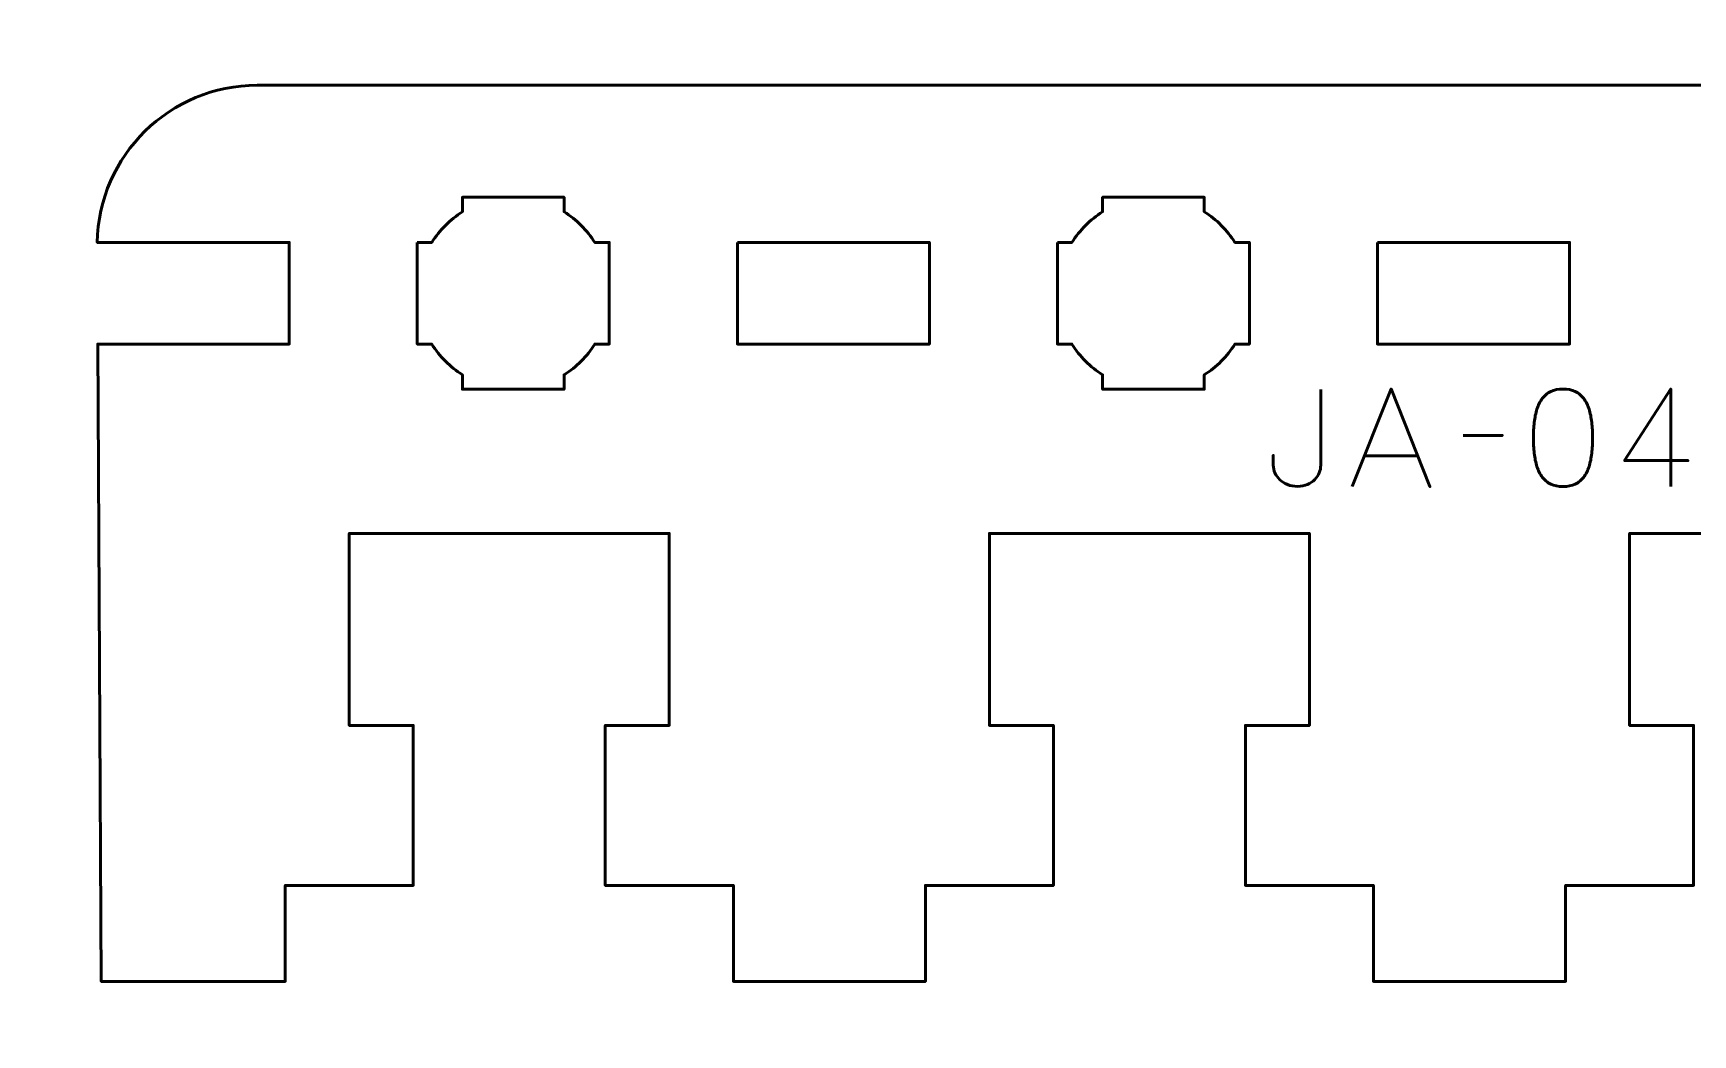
# Model space of a CAD drawing. Header units: centimetres. Extents: x -21 to 0, y -29.7 to 0.
# Drawn here: x -10.5 to -5.31, y -9.82 to -6.69 of the extents above; entities that cross this region are included whole.
import ezdxf

# ---------------------------------------------------------------- set-up
doc = ezdxf.new("R2010")
doc.units = ezdxf.units.CM
doc.header["$MEASUREMENT"] = 0
doc.layers.add('Layer 1', color=7, linetype='Continuous')

msp = doc.modelspace()

# ---------------------------------------------------------------- linework, layer by layer
at = {"layer": 'Layer 1', "color": 1, "lineweight": 53}
msp.add_open_spline([(-21.00003, -29.19995), (-21.00003, -29.19995), (-21.00003, -3.49992), (-21.00003, -3.49992), (-21.00003, -3.49992), (-21.00003, -3.41709), (-20.93286, -3.34992), (-20.85003, -3.34992), (-20.85003, -3.34992), (-20.7672, -3.34992), (-20.70003, -3.28275), (-20.70003, -3.19992), (-20.70003, -3.19992), (-20.70003, -3.11709), (-20.7672, -3.04992), (-20.85003, -3.04992), (-20.85003, -3.04992), (-20.93286, -3.04992), (-21.00003, -2.98275), (-21.00003, -2.89992), (-21.00003, -2.89992), (-21.00003, -2.81709), (-20.93286, -2.74992), (-20.85003, -2.74992), (-20.85003, -2.74992), (-20.7672, -2.74992), (-20.70003, -2.68275), (-20.70003, -2.59992), (-20.70003, -2.59992), (-20.70003, -2.51709), (-20.7672, -2.44992), (-20.85003, -2.44992), (-20.85003, -2.44992), (-20.93286, -2.44992), (-21.00003, -2.38275), (-21.00003, -2.29992), (-21.00003, -2.29992), (-21.00003, -2.21709), (-20.93286, -2.14992), (-20.85003, -2.14992), (-20.85003, -2.14992), (-20.7672, -2.14992), (-20.70003, -2.08275), (-20.70003, -1.99992), (-20.70003, -1.99992), (-20.70003, -1.91709), (-20.7672, -1.84992), (-20.85003, -1.84992), (-20.85003, -1.84992), (-20.93286, -1.84992), (-21.00003, -1.78275), (-21.00003, -1.69992), (-21.00003, -1.69992), (-21.00003, -1.61709), (-20.93286, -1.54992), (-20.85003, -1.54992), (-20.85003, -1.54992), (-20.7672, -1.54992), (-20.70003, -1.48275), (-20.70003, -1.39992), (-20.70003, -1.39992), (-20.70003, -1.31709), (-20.7672, -1.24992), (-20.85003, -1.24992), (-20.85003, -1.24992), (-20.93286, -1.24992), (-21.00003, -1.18275), (-21.00003, -1.09992), (-21.00003, -1.09992), (-21.00003, -1.09992), (-21.00003, -0.49992), (-21.00003, -0.49992), (-21.00003, -0.49992), (-21.00003, -0.22295), (-20.77694, 0.00004), (-20.49994, 0.00004), (-20.49994, 0.00004), (-20.49994, 0.00004), (-0.50008, 0.00004), (-0.50008, 0.00004), (-0.50008, 0.00004), (-0.22294, 0.00004), (0.00002, -0.22295), (0.00002, -0.49992), (0.00002, -0.49992), (0.00002, -0.49992), (0.00002, -29.19995), (0.00002, -29.19995), (0.00002, -29.19995), (0.00002, -29.47695), (-0.22294, -29.70004), (-0.50008, -29.70004), (-0.50008, -29.70004), (-0.50008, -29.70004), (-20.49994, -29.70004), (-20.49994, -29.70004), (-20.49994, -29.70004), (-20.77694, -29.70004), (-21.00003, -29.47695), (-21.00003, -29.19995)], degree=3, knots=[0, 0, 0, 0, 0.04, 0.04, 0.04, 0.04, 0.08, 0.08, 0.08, 0.08, 0.12, 0.12, 0.12, 0.12, 0.16, 0.16, 0.16, 0.16, 0.2, 0.2, 0.2, 0.2, 0.24, 0.24, 0.24, 0.24, 0.28, 0.28, 0.28, 0.28, 0.32, 0.32, 0.32, 0.32, 0.36, 0.36, 0.36, 0.36, 0.4, 0.4, 0.4, 0.4, 0.44, 0.44, 0.44, 0.44, 0.48, 0.48, 0.48, 0.48, 0.52, 0.52, 0.52, 0.52, 0.56, 0.56, 0.56, 0.56, 0.6, 0.6, 0.6, 0.6, 0.64, 0.64, 0.64, 0.64, 0.68, 0.68, 0.68, 0.68, 0.72, 0.72, 0.72, 0.72, 0.76, 0.76, 0.76, 0.76, 0.8, 0.8, 0.8, 0.8, 0.84, 0.84, 0.84, 0.84, 0.88, 0.88, 0.88, 0.88, 0.92, 0.92, 0.92, 0.92, 0.96, 0.96, 0.96, 0.96, 1, 1, 1, 1], dxfattribs=at)
at = {"layer": 'Layer 1', "lineweight": 53}
for points, knots in [([(-2.20006, -6.85), (-1.9269, -6.85), (-1.70484, -7.0692), (-1.70017, -7.34125), (-1.70017, -7.34125), (-1.70017, -7.34125), (-2.30006, -7.34125), (-2.30006, -7.34125), (-2.30006, -7.34125), (-2.30006, -7.34125), (-2.30006, -7.65875), (-2.30006, -7.65875), (-2.30006, -7.65875), (-2.30006, -7.65875), (-1.70006, -7.65875), (-1.70006, -7.65875), (-1.70006, -7.65875), (-1.70006, -7.65875), (-1.70006, -9.35001), (-1.70006, -9.35001), (-1.70006, -9.35001), (-1.70006, -9.35001), (-1.70006, -9.35), (-1.70006, -9.35), (-1.70006, -9.35), (-1.70006, -9.35), (-1.70006, -9.65), (-1.70006, -9.65), (-1.70006, -9.65), (-1.70006, -9.65), (-2.31256, -9.65), (-2.31256, -9.65), (-2.31256, -9.65), (-2.31256, -9.65), (-2.31256, -9.35), (-2.31256, -9.35), (-2.31256, -9.35), (-3.23025, -9.35001), (-1.90314, -9.34999), (-2.71256, -9.35001), (-2.71256, -9.35001), (-2.71256, -9.35001), (-2.71256, -8.85), (-2.71256, -8.85), (-2.71256, -8.85), (-2.71256, -8.85), (-2.51256, -8.84999), (-2.51256, -8.84999), (-2.51256, -8.84999), (-2.51256, -8.84999), (-2.51256, -8.25), (-2.51256, -8.25), (-2.51256, -8.25), (-2.89589, -8.25), (-3.12923, -8.25), (-3.51256, -8.25), (-3.51256, -8.25), (-3.51256, -8.25), (-3.51256, -8.84999), (-3.51256, -8.84999), (-3.51256, -8.84999), (-3.51256, -8.84999), (-3.31256, -8.85), (-3.31256, -8.85), (-3.31256, -8.85), (-3.31256, -8.85), (-3.31256, -9.35), (-3.31256, -9.35), (-3.31256, -9.35), (-3.31256, -9.35), (-3.71256, -9.35), (-3.71256, -9.35), (-3.71256, -9.35), (-3.71256, -9.35), (-3.71256, -9.65), (-3.71256, -9.65), (-3.71256, -9.65), (-3.71256, -9.65), (-4.31256, -9.65), (-4.31256, -9.65), (-4.31256, -9.65), (-4.31256, -9.65), (-4.31256, -9.35), (-4.31256, -9.35), (-4.31256, -9.35), (-4.31256, -9.35), (-4.71256, -9.35), (-4.71256, -9.35), (-4.71256, -9.35), (-4.71256, -9.35), (-4.71256, -8.85), (-4.71256, -8.85), (-4.71256, -8.85), (-4.71256, -8.85), (-4.51256, -8.84999), (-4.51256, -8.84999), (-4.51256, -8.84999), (-4.51256, -8.84999), (-4.51256, -8.25), (-4.51256, -8.25), (-4.51256, -8.25), (-4.89589, -8.25), (-5.12923, -8.25), (-5.51256, -8.25), (-5.51256, -8.25), (-5.51256, -8.25), (-5.51256, -8.84999), (-5.51256, -8.84999), (-5.51256, -8.84999), (-5.51256, -8.84999), (-5.31256, -8.85), (-5.31256, -8.85), (-5.31256, -8.85), (-5.31256, -8.85), (-5.31256, -9.35001), (-5.31256, -9.35001), (-5.31256, -9.35001), (-5.31256, -9.35001), (-5.71256, -9.35), (-5.71256, -9.35), (-5.71256, -9.35), (-5.71256, -9.35), (-5.71256, -9.65), (-5.71256, -9.65), (-5.71256, -9.65), (-5.71256, -9.65), (-6.31256, -9.65), (-6.31256, -9.65), (-6.31256, -9.65), (-6.31256, -9.65), (-6.31256, -9.35), (-6.31256, -9.35), (-6.31256, -9.35), (-6.31256, -9.35), (-6.71256, -9.35), (-6.71256, -9.35), (-6.71256, -9.35), (-6.71256, -9.35), (-6.71256, -8.85), (-6.71256, -8.85), (-6.71256, -8.85), (-6.71256, -8.85), (-6.51256, -8.84999), (-6.51256, -8.84999), (-6.51256, -8.84999), (-6.51256, -8.84999), (-6.51256, -8.25), (-6.51256, -8.25), (-6.51256, -8.25), (-6.89589, -8.25), (-7.12923, -8.25), (-7.51256, -8.25), (-7.51256, -8.25), (-7.51256, -8.25), (-7.51256, -8.84999), (-7.51256, -8.84999), (-7.51256, -8.84999), (-7.51256, -8.84999), (-7.31256, -8.85), (-7.31256, -8.85), (-7.31256, -8.85), (-7.31256, -8.85), (-7.31256, -9.35001), (-7.31256, -9.35001), (-7.31256, -9.35001), (-7.31256, -9.35001), (-7.71256, -9.35), (-7.71256, -9.35), (-7.71256, -9.35), (-7.71256, -9.35), (-7.71256, -9.65), (-7.71256, -9.65), (-7.71256, -9.65), (-7.71256, -9.65), (-8.31256, -9.65), (-8.31256, -9.65), (-8.31256, -9.65), (-8.31256, -9.65), (-8.31256, -9.35), (-8.31256, -9.35), (-8.31256, -9.35), (-8.31256, -9.35), (-8.71256, -9.35), (-8.71256, -9.35), (-8.71256, -9.35), (-8.71256, -9.35), (-8.71256, -8.85), (-8.71256, -8.85), (-8.71256, -8.85), (-8.71256, -8.85), (-8.51256, -8.84999), (-8.51256, -8.84999), (-8.51256, -8.84999), (-8.51256, -8.84999), (-8.51256, -8.25), (-8.51256, -8.25), (-8.51256, -8.25), (-8.89589, -8.25), (-9.12923, -8.25), (-9.51256, -8.25), (-9.51256, -8.25), (-9.51256, -8.25), (-9.51256, -8.84999), (-9.51256, -8.84999), (-9.51256, -8.84999), (-9.51256, -8.84999), (-9.31256, -8.85), (-9.31256, -8.85), (-9.31256, -8.85), (-9.31256, -8.85), (-9.31256, -9.35001), (-9.31256, -9.35001), (-9.31256, -9.35001), (-9.31256, -9.35001), (-9.71256, -9.35), (-9.71256, -9.35), (-9.71256, -9.35), (-9.71256, -9.35), (-9.71256, -9.65), (-9.71256, -9.65), (-9.71256, -9.65), (-9.71256, -9.65), (-10.28756, -9.65), (-10.28756, -9.65), (-10.28756, -9.65), (-10.28756, -9.65), (-10.29813, -7.65875), (-10.29813, -7.65875), (-10.29813, -7.65875), (-10.29813, -7.65875), (-9.70006, -7.65875), (-9.70006, -7.65875), (-9.70006, -7.65875), (-9.70006, -7.65875), (-9.70006, -7.34125), (-9.70006, -7.34125), (-9.70006, -7.34125), (-9.70006, -7.34125), (-10.29995, -7.34125), (-10.29995, -7.34125), (-10.29995, -7.34125), (-10.29528, -7.0692), (-10.07322, -6.85), (-9.80006, -6.85)], [0, 0, 0, 0, 0.0163934, 0.0163934, 0.0163934, 0.0163934, 0.0327869, 0.0327869, 0.0327869, 0.0327869, 0.0491803, 0.0491803, 0.0491803, 0.0491803, 0.0655738, 0.0655738, 0.0655738, 0.0655738, 0.0819672, 0.0819672, 0.0819672, 0.0819672, 0.0983607, 0.0983607, 0.0983607, 0.0983607, 0.1147541, 0.1147541, 0.1147541, 0.1147541, 0.1311475, 0.1311475, 0.1311475, 0.1311475, 0.147541, 0.147541, 0.147541, 0.147541, 0.1639344, 0.1639344, 0.1639344, 0.1639344, 0.1803279, 0.1803279, 0.1803279, 0.1803279, 0.1967213, 0.1967213, 0.1967213, 0.1967213, 0.2131148, 0.2131148, 0.2131148, 0.2131148, 0.2295082, 0.2295082, 0.2295082, 0.2295082, 0.2459016, 0.2459016, 0.2459016, 0.2459016, 0.2622951, 0.2622951, 0.2622951, 0.2622951, 0.2786885, 0.2786885, 0.2786885, 0.2786885, 0.295082, 0.295082, 0.295082, 0.295082, 0.3114754, 0.3114754, 0.3114754, 0.3114754, 0.3278689, 0.3278689, 0.3278689, 0.3278689, 0.3442623, 0.3442623, 0.3442623, 0.3442623, 0.3606557, 0.3606557, 0.3606557, 0.3606557, 0.3770492, 0.3770492, 0.3770492, 0.3770492, 0.3934426, 0.3934426, 0.3934426, 0.3934426, 0.4098361, 0.4098361, 0.4098361, 0.4098361, 0.4262295, 0.4262295, 0.4262295, 0.4262295, 0.442623, 0.442623, 0.442623, 0.442623, 0.4590164, 0.4590164, 0.4590164, 0.4590164, 0.4754098, 0.4754098, 0.4754098, 0.4754098, 0.4918033, 0.4918033, 0.4918033, 0.4918033, 0.5081967, 0.5081967, 0.5081967, 0.5081967, 0.5245902, 0.5245902, 0.5245902, 0.5245902, 0.5409836, 0.5409836, 0.5409836, 0.5409836, 0.557377, 0.557377, 0.557377, 0.557377, 0.5737705, 0.5737705, 0.5737705, 0.5737705, 0.5901639, 0.5901639, 0.5901639, 0.5901639, 0.6065574, 0.6065574, 0.6065574, 0.6065574, 0.6229508, 0.6229508, 0.6229508, 0.6229508, 0.6393443, 0.6393443, 0.6393443, 0.6393443, 0.6557377, 0.6557377, 0.6557377, 0.6557377, 0.6721311, 0.6721311, 0.6721311, 0.6721311, 0.6885246, 0.6885246, 0.6885246, 0.6885246, 0.704918, 0.704918, 0.704918, 0.704918, 0.7213115, 0.7213115, 0.7213115, 0.7213115, 0.7377049, 0.7377049, 0.7377049, 0.7377049, 0.7540984, 0.7540984, 0.7540984, 0.7540984, 0.7704918, 0.7704918, 0.7704918, 0.7704918, 0.7868852, 0.7868852, 0.7868852, 0.7868852, 0.8032787, 0.8032787, 0.8032787, 0.8032787, 0.8196721, 0.8196721, 0.8196721, 0.8196721, 0.8360656, 0.8360656, 0.8360656, 0.8360656, 0.852459, 0.852459, 0.852459, 0.852459, 0.8688525, 0.8688525, 0.8688525, 0.8688525, 0.8852459, 0.8852459, 0.8852459, 0.8852459, 0.9016393, 0.9016393, 0.9016393, 0.9016393, 0.9180328, 0.9180328, 0.9180328, 0.9180328, 0.9344262, 0.9344262, 0.9344262, 0.9344262, 0.9508197, 0.9508197, 0.9508197, 0.9508197, 0.9672131, 0.9672131, 0.9672131, 0.9672131, 0.9836066, 0.9836066, 0.9836066, 0.9836066, 1, 1, 1, 1]), ([(-9.30006, -7.34125), (-9.30006, -7.34125), (-9.25462, -7.34125), (-9.25462, -7.34125), (-9.25462, -7.34125), (-9.23039, -7.30249), (-9.19756, -7.26967), (-9.15881, -7.24544), (-9.15881, -7.24544), (-9.15881, -7.24544), (-9.15881, -7.2), (-9.15881, -7.2), (-9.15881, -7.2), (-9.15881, -7.2), (-9.00006, -7.2), (-9.00006, -7.2), (-9.00006, -7.2), (-9.00006, -7.2), (-8.84131, -7.2), (-8.84131, -7.2), (-8.84131, -7.2), (-8.84131, -7.2), (-8.84131, -7.24544), (-8.84131, -7.24544), (-8.84131, -7.24544), (-8.80256, -7.26967), (-8.76973, -7.30249), (-8.7455, -7.34125), (-8.7455, -7.34125), (-8.7455, -7.34125), (-8.70006, -7.34125), (-8.70006, -7.34125), (-8.70006, -7.34125), (-8.70006, -7.34125), (-8.70006, -7.5), (-8.70006, -7.5), (-8.70006, -7.5), (-8.70006, -7.5), (-8.70006, -7.65875), (-8.70006, -7.65875), (-8.70006, -7.65875), (-8.70006, -7.65875), (-8.7455, -7.65875), (-8.7455, -7.65875), (-8.7455, -7.65875), (-8.76973, -7.69751), (-8.80256, -7.73033), (-8.84131, -7.75456), (-8.84131, -7.75456), (-8.84131, -7.75456), (-8.84131, -7.8), (-8.84131, -7.8), (-8.84131, -7.8), (-8.84131, -7.8), (-9.00006, -7.8), (-9.00006, -7.8), (-9.00006, -7.8), (-9.00006, -7.8), (-9.15881, -7.8), (-9.15881, -7.8), (-9.15881, -7.8), (-9.15881, -7.8), (-9.15881, -7.75456), (-9.15881, -7.75456), (-9.15881, -7.75456), (-9.19756, -7.73033), (-9.23039, -7.69751), (-9.25462, -7.65875), (-9.25462, -7.65875), (-9.25462, -7.65875), (-9.30006, -7.65875), (-9.30006, -7.65875), (-9.30006, -7.65875), (-9.30006, -7.65875), (-9.30006, -7.5), (-9.30006, -7.5), (-9.30006, -7.5), (-9.30006, -7.5), (-9.30006, -7.34125), (-9.30006, -7.34125)], [0, 0, 0, 0, 0.05, 0.05, 0.05, 0.05, 0.1, 0.1, 0.1, 0.1, 0.15, 0.15, 0.15, 0.15, 0.2, 0.2, 0.2, 0.2, 0.25, 0.25, 0.25, 0.25, 0.3, 0.3, 0.3, 0.3, 0.35, 0.35, 0.35, 0.35, 0.4, 0.4, 0.4, 0.4, 0.45, 0.45, 0.45, 0.45, 0.5, 0.5, 0.5, 0.5, 0.55, 0.55, 0.55, 0.55, 0.6, 0.6, 0.6, 0.6, 0.65, 0.65, 0.65, 0.65, 0.7, 0.7, 0.7, 0.7, 0.75, 0.75, 0.75, 0.75, 0.8, 0.8, 0.8, 0.8, 0.85, 0.85, 0.85, 0.85, 0.9, 0.9, 0.9, 0.9, 0.95, 0.95, 0.95, 0.95, 1, 1, 1, 1]), ([(-7.30006, -7.34125), (-7.30006, -7.34125), (-7.25462, -7.34125), (-7.25462, -7.34125), (-7.25462, -7.34125), (-7.23039, -7.30249), (-7.19756, -7.26967), (-7.15881, -7.24544), (-7.15881, -7.24544), (-7.15881, -7.24544), (-7.15881, -7.2), (-7.15881, -7.2), (-7.15881, -7.2), (-7.15881, -7.2), (-7.00006, -7.2), (-7.00006, -7.2), (-7.00006, -7.2), (-7.00006, -7.2), (-6.84131, -7.2), (-6.84131, -7.2), (-6.84131, -7.2), (-6.84131, -7.2), (-6.84131, -7.24544), (-6.84131, -7.24544), (-6.84131, -7.24544), (-6.80256, -7.26967), (-6.76973, -7.30249), (-6.7455, -7.34125), (-6.7455, -7.34125), (-6.7455, -7.34125), (-6.70006, -7.34125), (-6.70006, -7.34125), (-6.70006, -7.34125), (-6.70006, -7.34125), (-6.70006, -7.5), (-6.70006, -7.5), (-6.70006, -7.5), (-6.70006, -7.5), (-6.70006, -7.65875), (-6.70006, -7.65875), (-6.70006, -7.65875), (-6.70006, -7.65875), (-6.7455, -7.65875), (-6.7455, -7.65875), (-6.7455, -7.65875), (-6.76973, -7.69751), (-6.80256, -7.73033), (-6.84131, -7.75456), (-6.84131, -7.75456), (-6.84131, -7.75456), (-6.84131, -7.8), (-6.84131, -7.8), (-6.84131, -7.8), (-6.84131, -7.8), (-7.00006, -7.8), (-7.00006, -7.8), (-7.00006, -7.8), (-7.00006, -7.8), (-7.15881, -7.8), (-7.15881, -7.8), (-7.15881, -7.8), (-7.15881, -7.8), (-7.15881, -7.75456), (-7.15881, -7.75456), (-7.15881, -7.75456), (-7.19756, -7.73033), (-7.23039, -7.69751), (-7.25462, -7.65875), (-7.25462, -7.65875), (-7.25462, -7.65875), (-7.30006, -7.65875), (-7.30006, -7.65875), (-7.30006, -7.65875), (-7.30006, -7.65875), (-7.30006, -7.5), (-7.30006, -7.5), (-7.30006, -7.5), (-7.30006, -7.5), (-7.30006, -7.34125), (-7.30006, -7.34125)], [0, 0, 0, 0, 0.05, 0.05, 0.05, 0.05, 0.1, 0.1, 0.1, 0.1, 0.15, 0.15, 0.15, 0.15, 0.2, 0.2, 0.2, 0.2, 0.25, 0.25, 0.25, 0.25, 0.3, 0.3, 0.3, 0.3, 0.35, 0.35, 0.35, 0.35, 0.4, 0.4, 0.4, 0.4, 0.45, 0.45, 0.45, 0.45, 0.5, 0.5, 0.5, 0.5, 0.55, 0.55, 0.55, 0.55, 0.6, 0.6, 0.6, 0.6, 0.65, 0.65, 0.65, 0.65, 0.7, 0.7, 0.7, 0.7, 0.75, 0.75, 0.75, 0.75, 0.8, 0.8, 0.8, 0.8, 0.85, 0.85, 0.85, 0.85, 0.9, 0.9, 0.9, 0.9, 0.95, 0.95, 0.95, 0.95, 1, 1, 1, 1]), ([(-8.30006, -7.34125), (-8.30006, -7.34125), (-7.70006, -7.34125), (-7.70006, -7.34125), (-7.70006, -7.34125), (-7.70006, -7.34125), (-7.70006, -7.65875), (-7.70006, -7.65875), (-7.70006, -7.65875), (-7.70006, -7.65875), (-8.30006, -7.65875), (-8.30006, -7.65875), (-8.30006, -7.65875), (-8.30006, -7.65875), (-8.30006, -7.34125), (-8.30006, -7.34125)], [0, 0, 0, 0, 0.25, 0.25, 0.25, 0.25, 0.5, 0.5, 0.5, 0.5, 0.75, 0.75, 0.75, 0.75, 1, 1, 1, 1]), ([(-6.30006, -7.34125), (-6.30006, -7.34125), (-5.70006, -7.34125), (-5.70006, -7.34125), (-5.70006, -7.34125), (-5.70006, -7.34125), (-5.70006, -7.65875), (-5.70006, -7.65875), (-5.70006, -7.65875), (-5.70006, -7.65875), (-6.30006, -7.65875), (-6.30006, -7.65875), (-6.30006, -7.65875), (-6.30006, -7.65875), (-6.30006, -7.34125), (-6.30006, -7.34125)], [0, 0, 0, 0, 0.25, 0.25, 0.25, 0.25, 0.5, 0.5, 0.5, 0.5, 0.75, 0.75, 0.75, 0.75, 1, 1, 1, 1])]:
    msp.add_open_spline(points, degree=3, knots=knots, dxfattribs=at)
at = {"layer": 'Layer 1', "color": 3, "lineweight": 53}
msp.add_open_spline([(-9.80006, -6.85), (-9.80006, -6.85), (-2.20006, -6.85), (-2.20006, -6.85)], degree=3, dxfattribs=at)
at = {"layer": 'Layer 1', "color": 5, "lineweight": 53}
for points, knots in [([(-6.47694, -7.80035), (-6.47694, -7.80035), (-6.47736, -8.03742), (-6.47736, -8.03742), (-6.47736, -8.03742), (-6.47736, -8.04511), (-6.47899, -8.05287), (-6.48209, -8.06056), (-6.48209, -8.06056), (-6.48527, -8.06832), (-6.48992, -8.07538), (-6.49606, -8.08187), (-6.49606, -8.08187), (-6.50227, -8.08829), (-6.50982, -8.09351), (-6.51878, -8.09739), (-6.51878, -8.09739), (-6.52781, -8.10134), (-6.53811, -8.10332), (-6.54975, -8.10346), (-6.54975, -8.10346), (-6.5614, -8.10346), (-6.57191, -8.10155), (-6.58122, -8.09781), (-6.58122, -8.09781), (-6.59054, -8.094), (-6.59851, -8.08892), (-6.60507, -8.0825), (-6.60507, -8.0825), (-6.6117, -8.07608), (-6.61671, -8.06903), (-6.62024, -8.06119), (-6.62024, -8.06119), (-6.62377, -8.05336), (-6.62553, -8.04546), (-6.62553, -8.03742), (-6.62553, -8.03742), (-6.62553, -8.03742), (-6.62553, -8.00609), (-6.62553, -8.00609), (-6.62553, -8.00609), (-6.62553, -8.00609), (-6.62553, -8.03742), (-6.62553, -8.03742), (-6.62553, -8.03742), (-6.62553, -8.04546), (-6.62377, -8.05336), (-6.62024, -8.06119), (-6.62024, -8.06119), (-6.61671, -8.06903), (-6.6117, -8.07608), (-6.60507, -8.0825), (-6.60507, -8.0825), (-6.59851, -8.08892), (-6.59054, -8.094), (-6.58122, -8.09781), (-6.58122, -8.09781), (-6.57191, -8.10155), (-6.5614, -8.10346), (-6.54975, -8.10346), (-6.54975, -8.10346), (-6.53811, -8.10332), (-6.52781, -8.10134), (-6.51878, -8.09739), (-6.51878, -8.09739), (-6.50982, -8.09351), (-6.50227, -8.08829), (-6.49606, -8.08187), (-6.49606, -8.08187), (-6.48992, -8.07538), (-6.48527, -8.06832), (-6.48209, -8.06056), (-6.48209, -8.06056), (-6.47899, -8.05287), (-6.47736, -8.04511), (-6.47736, -8.03742), (-6.47736, -8.03742), (-6.47736, -8.03742), (-6.47694, -7.80035), (-6.47694, -7.80035)], [0, 0, 0, 0, 0.05, 0.05, 0.05, 0.05, 0.1, 0.1, 0.1, 0.1, 0.15, 0.15, 0.15, 0.15, 0.2, 0.2, 0.2, 0.2, 0.25, 0.25, 0.25, 0.25, 0.3, 0.3, 0.3, 0.3, 0.35, 0.35, 0.35, 0.35, 0.4, 0.4, 0.4, 0.4, 0.45, 0.45, 0.45, 0.45, 0.5, 0.5, 0.5, 0.5, 0.55, 0.55, 0.55, 0.55, 0.6, 0.6, 0.6, 0.6, 0.65, 0.65, 0.65, 0.65, 0.7, 0.7, 0.7, 0.7, 0.75, 0.75, 0.75, 0.75, 0.8, 0.8, 0.8, 0.8, 0.85, 0.85, 0.85, 0.85, 0.9, 0.9, 0.9, 0.9, 0.95, 0.95, 0.95, 0.95, 1, 1, 1, 1]), ([(-6.37873, -8.10388), (-6.37873, -8.10388), (-6.25766, -7.79866), (-6.25766, -7.79866), (-6.25766, -7.79866), (-6.25766, -7.79866), (-6.13616, -8.10388), (-6.13616, -8.10388), (-6.13616, -8.10388), (-6.13616, -8.10388), (-6.25766, -7.79866), (-6.25766, -7.79866), (-6.25766, -7.79866), (-6.25766, -7.79866), (-6.37873, -8.10388), (-6.37873, -8.10388)], [0, 0, 0, 0, 0.25, 0.25, 0.25, 0.25, 0.5, 0.5, 0.5, 0.5, 0.75, 0.75, 0.75, 0.75, 1, 1, 1, 1]), ([(-5.72045, -8.10388), (-5.70564, -8.10381), (-5.69287, -8.1012), (-5.68221, -8.09612), (-5.68221, -8.09612), (-5.67163, -8.09104), (-5.66281, -8.08377), (-5.65576, -8.07453), (-5.65576, -8.07453), (-5.64877, -8.06522), (-5.64327, -8.05421), (-5.63918, -8.04151), (-5.63918, -8.04151), (-5.63515, -8.02881), (-5.63226, -8.01491), (-5.63064, -7.99967), (-5.63064, -7.99967), (-5.62894, -7.98443), (-5.6281, -7.96841), (-5.62817, -7.95148), (-5.62817, -7.95148), (-5.6281, -7.93462), (-5.62894, -7.9186), (-5.63064, -7.90343), (-5.63064, -7.90343), (-5.63226, -7.88826), (-5.63515, -7.87429), (-5.63918, -7.86159), (-5.63918, -7.86159), (-5.64327, -7.84896), (-5.64877, -7.83796), (-5.65576, -7.82857), (-5.65576, -7.82857), (-5.66281, -7.81926), (-5.67163, -7.81199), (-5.68221, -7.80691), (-5.68221, -7.80691), (-5.69287, -7.80176), (-5.70564, -7.79915), (-5.72045, -7.79908), (-5.72045, -7.79908), (-5.73527, -7.79915), (-5.74804, -7.80176), (-5.7587, -7.80691), (-5.7587, -7.80691), (-5.76928, -7.81199), (-5.7781, -7.81926), (-5.78515, -7.82857), (-5.78515, -7.82857), (-5.79214, -7.83796), (-5.79764, -7.84896), (-5.80173, -7.86159), (-5.80173, -7.86159), (-5.80576, -7.87429), (-5.80865, -7.88826), (-5.81027, -7.90343), (-5.81027, -7.90343), (-5.81196, -7.9186), (-5.81281, -7.93462), (-5.81274, -7.95148), (-5.81274, -7.95148), (-5.81281, -7.96841), (-5.81196, -7.98443), (-5.81027, -7.99967), (-5.81027, -7.99967), (-5.80865, -8.01491), (-5.80576, -8.02881), (-5.80173, -8.04151), (-5.80173, -8.04151), (-5.79764, -8.05421), (-5.79214, -8.06522), (-5.78515, -8.07453), (-5.78515, -8.07453), (-5.7781, -8.08377), (-5.76928, -8.09104), (-5.7587, -8.09612), (-5.7587, -8.09612), (-5.74804, -8.1012), (-5.73527, -8.10381), (-5.72045, -8.10388)], [0, 0, 0, 0, 0.05, 0.05, 0.05, 0.05, 0.1, 0.1, 0.1, 0.1, 0.15, 0.15, 0.15, 0.15, 0.2, 0.2, 0.2, 0.2, 0.25, 0.25, 0.25, 0.25, 0.3, 0.3, 0.3, 0.3, 0.35, 0.35, 0.35, 0.35, 0.4, 0.4, 0.4, 0.4, 0.45, 0.45, 0.45, 0.45, 0.5, 0.5, 0.5, 0.5, 0.55, 0.55, 0.55, 0.55, 0.6, 0.6, 0.6, 0.6, 0.65, 0.65, 0.65, 0.65, 0.7, 0.7, 0.7, 0.7, 0.75, 0.75, 0.75, 0.75, 0.8, 0.8, 0.8, 0.8, 0.85, 0.85, 0.85, 0.85, 0.9, 0.9, 0.9, 0.9, 0.95, 0.95, 0.95, 0.95, 1, 1, 1, 1]), ([(-5.72045, -8.10388), (-5.70564, -8.10381), (-5.69287, -8.1012), (-5.68221, -8.09612), (-5.68221, -8.09612), (-5.67163, -8.09104), (-5.66281, -8.08377), (-5.65576, -8.07453), (-5.65576, -8.07453), (-5.64877, -8.06522), (-5.64327, -8.05421), (-5.63918, -8.04151), (-5.63918, -8.04151), (-5.63515, -8.02881), (-5.63226, -8.01491), (-5.63064, -7.99967), (-5.63064, -7.99967), (-5.62894, -7.98443), (-5.6281, -7.96841), (-5.62817, -7.95148), (-5.62817, -7.95148), (-5.6281, -7.93462), (-5.62894, -7.9186), (-5.63064, -7.90343), (-5.63064, -7.90343), (-5.63226, -7.88826), (-5.63515, -7.87429), (-5.63918, -7.86159), (-5.63918, -7.86159), (-5.64327, -7.84896), (-5.64877, -7.83796), (-5.65576, -7.82857), (-5.65576, -7.82857), (-5.66281, -7.81926), (-5.67163, -7.81199), (-5.68221, -7.80691), (-5.68221, -7.80691), (-5.69287, -7.80176), (-5.70564, -7.79915), (-5.72045, -7.79908), (-5.72045, -7.79908), (-5.73527, -7.79915), (-5.74804, -7.80176), (-5.7587, -7.80691), (-5.7587, -7.80691), (-5.76928, -7.81199), (-5.7781, -7.81926), (-5.78515, -7.82857), (-5.78515, -7.82857), (-5.79214, -7.83796), (-5.79764, -7.84896), (-5.80173, -7.86159), (-5.80173, -7.86159), (-5.80576, -7.87429), (-5.80865, -7.88826), (-5.81027, -7.90343), (-5.81027, -7.90343), (-5.81196, -7.9186), (-5.81281, -7.93462), (-5.81274, -7.95148), (-5.81274, -7.95148), (-5.81281, -7.96841), (-5.81196, -7.98443), (-5.81027, -7.99967), (-5.81027, -7.99967), (-5.80865, -8.01491), (-5.80576, -8.02881), (-5.80173, -8.04151), (-5.80173, -8.04151), (-5.79764, -8.05421), (-5.79214, -8.06522), (-5.78515, -8.07453), (-5.78515, -8.07453), (-5.7781, -8.08377), (-5.76928, -8.09104), (-5.7587, -8.09612), (-5.7587, -8.09612), (-5.74804, -8.1012), (-5.73527, -8.10381), (-5.72045, -8.10388)], [0, 0, 0, 0, 0.05, 0.05, 0.05, 0.05, 0.1, 0.1, 0.1, 0.1, 0.15, 0.15, 0.15, 0.15, 0.2, 0.2, 0.2, 0.2, 0.25, 0.25, 0.25, 0.25, 0.3, 0.3, 0.3, 0.3, 0.35, 0.35, 0.35, 0.35, 0.4, 0.4, 0.4, 0.4, 0.45, 0.45, 0.45, 0.45, 0.5, 0.5, 0.5, 0.5, 0.55, 0.55, 0.55, 0.55, 0.6, 0.6, 0.6, 0.6, 0.65, 0.65, 0.65, 0.65, 0.7, 0.7, 0.7, 0.7, 0.75, 0.75, 0.75, 0.75, 0.8, 0.8, 0.8, 0.8, 0.85, 0.85, 0.85, 0.85, 0.9, 0.9, 0.9, 0.9, 0.95, 0.95, 0.95, 0.95, 1, 1, 1, 1]), ([(-5.38391, -8.10388), (-5.38391, -8.10388), (-5.38391, -7.79866), (-5.38391, -7.79866), (-5.38391, -7.79866), (-5.38391, -7.79866), (-5.52784, -8.0226), (-5.52784, -8.0226), (-5.52784, -8.0226), (-5.52784, -8.0226), (-5.32972, -8.0226), (-5.32972, -8.0226), (-5.32972, -8.0226), (-5.32972, -8.0226), (-5.52784, -8.0226), (-5.52784, -8.0226), (-5.52784, -8.0226), (-5.52784, -8.0226), (-5.38391, -7.79866), (-5.38391, -7.79866), (-5.38391, -7.79866), (-5.38391, -7.79866), (-5.38391, -8.10388), (-5.38391, -8.10388)], [0, 0, 0, 0, 0.1666667, 0.1666667, 0.1666667, 0.1666667, 0.3333333, 0.3333333, 0.3333333, 0.3333333, 0.5, 0.5, 0.5, 0.5, 0.6666667, 0.6666667, 0.6666667, 0.6666667, 0.8333333, 0.8333333, 0.8333333, 0.8333333, 1, 1, 1, 1]), ([(-6.03287, -7.94428), (-6.03287, -7.94428), (-5.90968, -7.94428), (-5.90968, -7.94428), (-5.90968, -7.94428), (-5.90968, -7.94428), (-6.03287, -7.94428), (-6.03287, -7.94428)], [0, 0, 0, 0, 0.5, 0.5, 0.5, 0.5, 1, 1, 1, 1]), ([(-6.34063, -8.00778), (-6.34063, -8.00778), (-6.17469, -8.00778), (-6.17469, -8.00778), (-6.17469, -8.00778), (-6.17469, -8.00778), (-6.34063, -8.00778), (-6.34063, -8.00778)], [0, 0, 0, 0, 0.5, 0.5, 0.5, 0.5, 1, 1, 1, 1])]:
    msp.add_open_spline(points, degree=3, knots=knots, dxfattribs=at)

doc.saveas('drawing.dxf')
